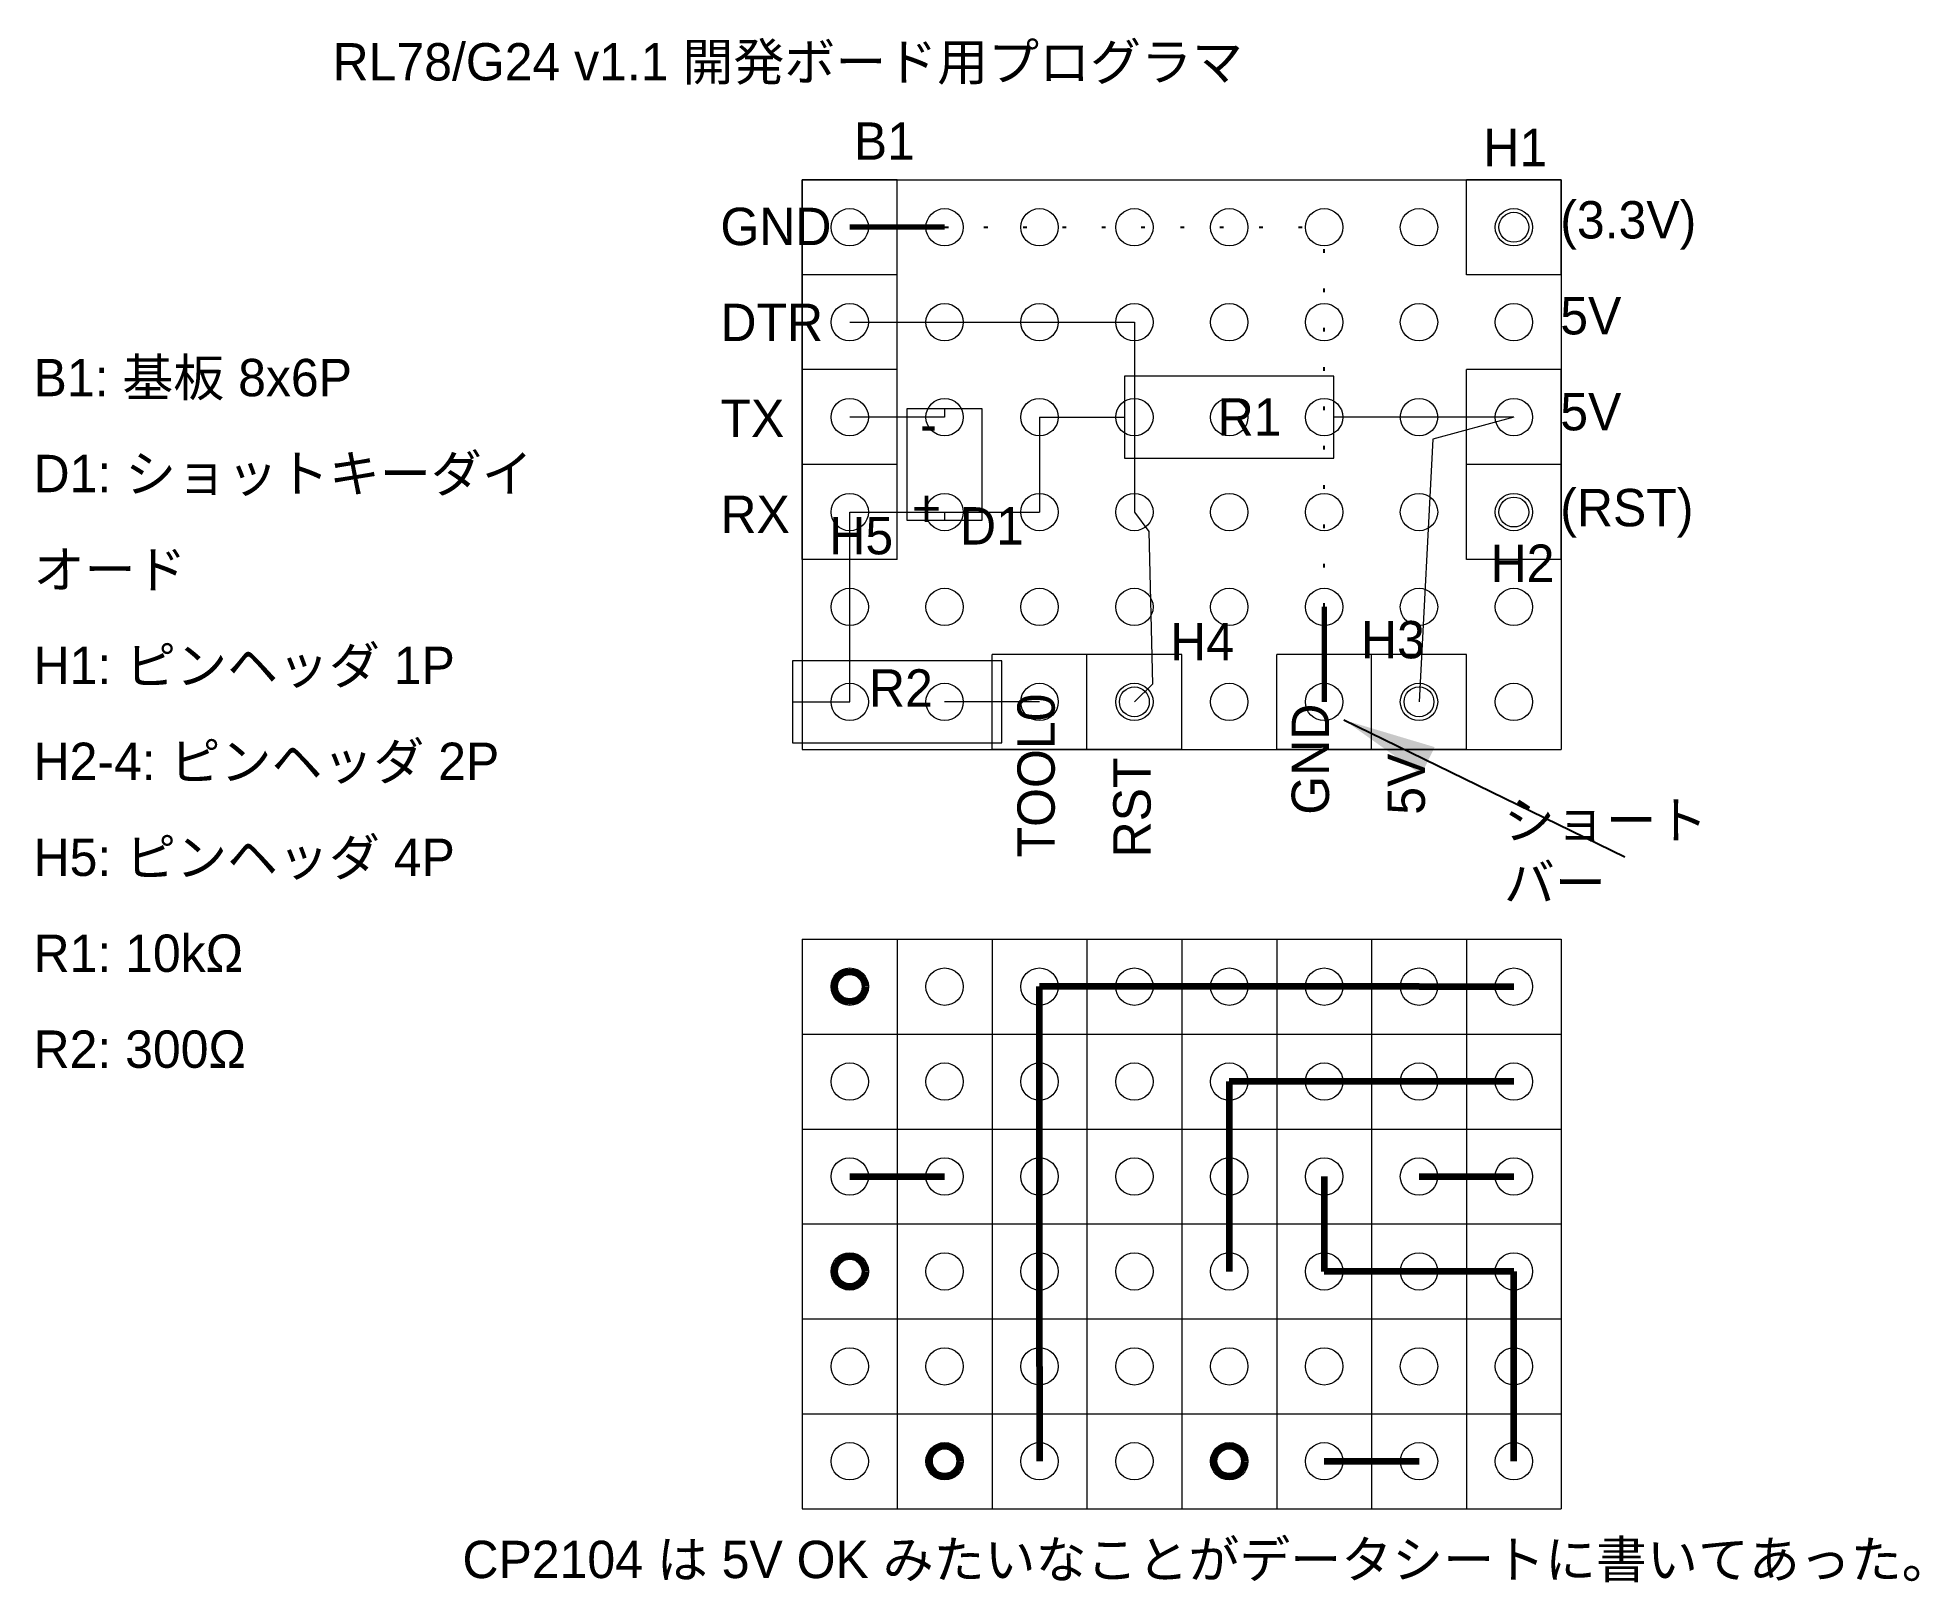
# Model space of a CAD drawing. Extents: x -29.4 to 21, y -28.6 to 12.7.
import ezdxf

# ---------------------------------------------------------------- set-up
doc = ezdxf.new("R2010")
doc.units = 0
doc.linetypes.add('DOTTINY', pattern=[0.9525, 0, -0.9525])
doc.layers.get('0').update_dxf_attribs({"linetype": 'CONTINUOUS', "lineweight": 9})
doc.layers.add('0_GND', color=7, linetype='CONTINUOUS', lineweight=15)
doc.layers.add('5V line', color=1, linetype='CONTINUOUS', lineweight=15)
for name, color, linetype, lineweight, true_color in [('0_wire', 92, 'CONTINUOUS', 15, 0x00c800), ('3.3V line', 40, 'CONTINUOUS', 15, 0xffaa00), ('diode', 212, 'CONTINUOUS', 15, 0xde00de), ('resister', 134, 'CONTINUOUS', 15, 0x00b1b1), ('socket_header', 56, 'CONTINUOUS', 15, 0x808000), ('universal_board', 253, 'CONTINUOUS', 15, 0xa0a0a4)]:
    doc.layers.add(name, color=color, linetype=linetype, lineweight=lineweight, true_color=true_color)
doc.styles.add('kst32b', font='kst32b')
doc.styles.add('unicode', font='unicode')
doc.dimstyles.get("Standard").update_dxf_attribs({"dimtxt": 2.5, "dimasz": 2.5, "dimexe": 1.25, "dimexo": 0.625, "dimtad": 0, "dimtoh": 1, "dimtxsty": 'Standard', "dimcen": 0.09, "dimadec": 0, "dimazin": 0, "dimtfac": 1, "dimtdec": 4, "dimtofl": 0, "dimtmove": 0, "dimatfit": 3, "dimfxl": 1, "dimtolj": 1, "dimtzin": 0, "dimarcsym": 0})

msp = doc.modelspace()

# ---------------------------------------------------------------- linework, layer by layer
at = {"layer": '0_GND', "linetype": 'CONTINUOUS', "lineweight": 70}
for p, q in [((-5.08, 7.62), (-7.62, 7.62)), ((5.08, -2.54), (5.08, -5.08))]:
    msp.add_line(p, q, dxfattribs=at)
at = {"layer": '0_GND', "linetype": 'DOTTINY', "lineweight": 25}
for p in [(-5.08, 7.62), (5.08, -2.54)]:
    msp.add_line(p, (5.08, 7.62), dxfattribs=at)
at = {"layer": '0_GND', "lineweight": 200}
for p, q in [((7.62, -12.7), (-2.54, -12.7)), ((-2.54, -22.86), (-2.54, -12.7)), ((7.62, -12.7), (10.16, -12.7)), ((-2.54, -22.86), (-2.54, -25.4))]:
    msp.add_line(p, q, dxfattribs=at)
at = {"layer": '0_wire'}
for p, q in [((-7.62, 5.08), (0, 5.08)), ((0, 5.08), (0, 0)), ((-5.08, 2.54), (-7.62, 2.54)), ((-2.54, 2.54), (-2.54, 0)), ((-7.62, 0), (-5.08, 0)), ((-7.62, -5.08), (-7.62, 0)), ((-5.08, 0), (-2.54, 0)), ((-2.54, -5.08), (-5.08, -5.08))]:
    msp.add_line(p, q, dxfattribs=at)
at = {"layer": '0_wire', "lineweight": 200}
for p, q in [((10.16, -15.24), (2.54, -15.24)), ((2.54, -15.24), (2.54, -20.32)), ((5.08, -17.78), (5.08, -20.32)), ((7.62, -17.78), (10.16, -17.78)), ((7.62, -20.32), (5.08, -20.32)), ((10.16, -20.32), (7.62, -20.32)), ((10.16, -25.4), (10.16, -20.32)), ((5.08, -25.4), (7.62, -25.4))]:
    msp.add_line(p, q, dxfattribs=at)
at = {"layer": '0_wire'}
for centre in [(10.16, 0), (0, -5.08)]:
    msp.add_circle(centre, 0.4, dxfattribs=at)
at = {"layer": '0_wire', "lineweight": 200}
for centre in [(-7.62, -20.32), (2.54, -25.4)]:
    msp.add_circle(centre, 0.4, dxfattribs=at)
at = {"layer": '3.3V line'}
msp.add_circle((10.16, 7.62), 0.4, dxfattribs=at)
at = {"layer": '3.3V line', "lineweight": 200}
msp.add_circle((-7.62, -12.7), 0.4, dxfattribs=at)
at = {"layer": '5V line'}
msp.add_line((10.16, 2.54), (7.62, 2.54), dxfattribs=at)
at = {"layer": '5V line', "lineweight": 200}
msp.add_line((-7.62, -17.78), (-5.08, -17.78), dxfattribs=at)
at = {"layer": '5V line'}
msp.add_circle((7.62, -5.08), 0.4, dxfattribs=at)
at = {"layer": '5V line', "lineweight": 200}
msp.add_circle((-5.08, -25.4), 0.4, dxfattribs=at)
at = {"layer": 'diode'}
for p, q in [((-6.08, 2.77), (-4.08, 2.77)), ((-6.08, -0.23), (-6.08, 2.77)), ((-5.08, 2.77), (-5.08, 2.54)), ((-4.08, 2.77), (-4.08, -0.23)), ((-5.08, 0), (-5.08, -0.23)), ((-4.08, -0.23), (-6.08, -0.23))]:
    msp.add_line(p, q, dxfattribs=at)
at = {"layer": 'resister'}
for p, q in [((5.34, 3.64), (-0.26, 3.64)), ((-0.26, 3.64), (-0.26, 1.44)), ((5.34, 1.44), (5.34, 3.64)), ((-2.54, 2.54), (-0.26, 2.54)), ((7.62, 2.54), (5.34, 2.54)), ((-0.26, 1.44), (5.34, 1.44)), ((-3.55, -3.98), (-9.15, -3.98)), ((-9.15, -3.98), (-9.15, -6.18)), ((-3.55, -6.18), (-3.55, -3.98)), ((-9.15, -5.08), (-7.62, -5.08)), ((-3.55, -5.08), (-5.08, -5.08)), ((-9.15, -6.18), (-3.55, -6.18))]:
    msp.add_line(p, q, dxfattribs=at)
for points in [[(10.16, 2.54), (7.99, 1.95), (7.62, -5.08)], [(0, 0), (0.387, -0.523), (0.484, -4.608), (0, -5.08)]]:
    msp.add_lwpolyline(points, dxfattribs=at)
at = {"layer": 'socket_header'}
for p, q in [((-8.89, 6.35), (-8.89, 8.89)), ((-6.35, 8.89), (-8.89, 8.89)), ((-6.35, 6.35), (-6.35, 8.89)), ((8.89, 6.35), (8.89, 8.89)), ((11.43, 8.89), (8.89, 8.89)), ((11.43, 6.35), (11.43, 8.89)), ((-6.35, 6.35), (-8.89, 6.35)), ((-8.89, 3.81), (-8.89, 6.35)), ((-6.35, 6.35), (-8.89, 6.35)), ((-6.35, 3.81), (-6.35, 6.35)), ((11.43, 6.35), (8.89, 6.35)), ((-6.35, 3.81), (-8.89, 3.81)), ((-8.89, 1.27), (-8.89, 3.81)), ((-6.35, 3.81), (-8.89, 3.81)), ((-6.35, 1.27), (-6.35, 3.81)), ((11.43, 3.81), (8.89, 3.81)), ((8.89, 1.27), (8.89, 3.81)), ((11.43, 1.27), (11.43, 3.81)), ((-6.35, 1.27), (-8.89, 1.27)), ((-8.89, -1.27), (-8.89, 1.27)), ((-6.35, 1.27), (-8.89, 1.27)), ((-6.35, -1.27), (-6.35, 1.27)), ((11.43, 1.27), (8.89, 1.27)), ((11.43, 1.27), (8.89, 1.27)), ((8.89, -1.27), (8.89, 1.27)), ((11.43, -1.27), (11.43, 1.27)), ((-6.35, -1.27), (-8.89, -1.27)), ((11.43, -1.27), (8.89, -1.27)), ((-3.81, -6.35), (-3.81, -3.81)), ((-1.27, -3.81), (-3.81, -3.81)), ((-1.27, -6.35), (-1.27, -3.81)), ((-1.27, -6.35), (-1.27, -3.81)), ((1.27, -3.81), (-1.27, -3.81)), ((1.27, -6.35), (1.27, -3.81)), ((3.81, -6.35), (3.81, -3.81)), ((6.35, -3.81), (3.81, -3.81)), ((6.35, -6.35), (6.35, -3.81)), ((6.35, -6.35), (6.35, -3.81)), ((8.89, -3.81), (6.35, -3.81)), ((8.89, -6.35), (8.89, -3.81)), ((-1.27, -6.35), (-3.81, -6.35)), ((1.27, -6.35), (-1.27, -6.35)), ((6.35, -6.35), (3.81, -6.35)), ((8.89, -6.35), (6.35, -6.35))]:
    msp.add_line(p, q, dxfattribs=at)
at = {"layer": 'universal_board'}
for p, q in [((-8.89, 8.89), (11.43, 8.89)), ((-8.89, 8.89), (-8.89, -6.35)), ((11.43, 8.89), (11.43, -6.35)), ((-8.89, -6.35), (11.43, -6.35)), ((-8.89, -11.43), (11.43, -11.43)), ((-8.89, -11.43), (-8.89, -26.67)), ((-6.35, -11.43), (-6.35, -26.67)), ((-3.81, -11.43), (-3.81, -26.67)), ((-1.27, -11.43), (-1.27, -26.67)), ((1.27, -11.43), (1.27, -26.67)), ((3.81, -11.43), (3.81, -26.67)), ((6.35, -11.43), (6.35, -26.67)), ((8.89, -11.43), (8.89, -26.67)), ((11.43, -11.43), (11.43, -26.67)), ((-8.89, -13.97), (11.43, -13.97)), ((-8.89, -16.51), (11.43, -16.51)), ((-8.89, -19.05), (11.43, -19.05)), ((-8.89, -21.59), (11.43, -21.59)), ((-8.89, -24.13), (11.43, -24.13)), ((-8.89, -26.67), (11.43, -26.67))]:
    msp.add_line(p, q, dxfattribs=at)
for centre in [(-7.62, 7.62), (-5.08, 7.62), (-2.54, 7.62), (0, 7.62), (2.54, 7.62), (5.08, 7.62), (7.62, 7.62), (10.16, 7.62), (-7.62, 5.08), (-5.08, 5.08), (-2.54, 5.08), (0, 5.08), (2.54, 5.08), (5.08, 5.08), (7.62, 5.08), (10.16, 5.08), (-7.62, 2.54), (-5.08, 2.54), (-2.54, 2.54), (0, 2.54), (2.54, 2.54), (5.08, 2.54), (7.62, 2.54), (10.16, 2.54), (-7.62, 0), (-5.08, 0), (-2.54, 0), (0, 0), (2.54, 0), (5.08, 0), (7.62, 0), (10.16, 0), (-7.62, -2.54), (-5.08, -2.54), (-2.54, -2.54), (0, -2.54), (2.54, -2.54), (5.08, -2.54), (7.62, -2.54), (10.16, -2.54), (-7.62, -5.08), (-5.08, -5.08), (-2.54, -5.08), (0, -5.08), (2.54, -5.08), (5.08, -5.08), (7.62, -5.08), (10.16, -5.08), (-7.62, -12.7), (-5.08, -12.7), (-2.54, -12.7), (0, -12.7), (2.54, -12.7), (5.08, -12.7), (7.62, -12.7), (10.16, -12.7), (-7.62, -15.24), (-5.08, -15.24), (-2.54, -15.24), (0, -15.24), (2.54, -15.24), (5.08, -15.24), (7.62, -15.24), (10.16, -15.24), (-7.62, -17.78), (-5.08, -17.78), (-2.54, -17.78), (0, -17.78), (2.54, -17.78), (5.08, -17.78), (7.62, -17.78), (10.16, -17.78), (-7.62, -20.32), (-5.08, -20.32), (-2.54, -20.32), (0, -20.32), (2.54, -20.32), (5.08, -20.32), (7.62, -20.32), (10.16, -20.32), (-7.62, -22.86), (-5.08, -22.86), (-2.54, -22.86), (0, -22.86), (2.54, -22.86), (5.08, -22.86), (7.62, -22.86), (10.16, -22.86), (-7.62, -25.4), (-5.08, -25.4), (-2.54, -25.4), (0, -25.4), (2.54, -25.4), (5.08, -25.4), (7.62, -25.4), (10.16, -25.4)]:
    msp.add_circle(centre, 0.5, dxfattribs=at)

# ---------------------------------------------------------------- texts
at = {"char_height": 1, "attachment_point": 4, "line_spacing_factor": 1.54, "style": 'kst32b'}
for s, insert, width in [('RL78/G24 v1.1 開発ボード用プログラマ', (-21.465, 11.99), 25.18556), ('B1: 基板 8x6P\\PD1: ショットキーダイオード\\PH1: ピンヘッダ 1P\\PH2-4: ピンヘッダ 2P\\PH5: ピンヘッダ 4P\\PR1: 10kΩ\\PR2: 300Ω', (-29.471, -5.394), 15.71667), ('CP2104 は 5V OK みたいなことがデータシートに書いてあった。', (-17.988, -28.083), 39.71222)]:
    msp.add_mtext(s, dxfattribs=dict(at, insert=insert, width=width))
at = {"insert": (9.892, -9.084), "char_height": 1, "width": 6.79333, "attachment_point": 4, "style": 'kst32b'}
msp.add_mtext('ショートバー', dxfattribs=at)
at = {"layer": 'diode', "style": 'kst32b'}
msp.add_text('D1', height=1, dxfattribs=at).set_placement((-4.668, -0.869))
at = {"layer": 'diode', "char_height": 1, "width": 0.44444, "attachment_point": 4, "rotation": 180, "line_spacing_factor": 1.54, "style": 'unicode'}
for s, insert in [('-', (-5.287, 2.119)), ('+', (-5.175, 0.07))]:
    msp.add_mtext(s, dxfattribs=dict(at, insert=insert))
at = {"layer": 'resister', "char_height": 1, "attachment_point": 4, "line_spacing_factor": 1.54, "style": 'kst32b'}
for s, insert, width in [('R1', (2.231, 2.542), 1.20222), ('R2', (-7.105, -4.708), 1.30667)]:
    msp.add_mtext(s, dxfattribs=dict(at, insert=insert, width=width))
at = {"layer": 'socket_header', "char_height": 1, "attachment_point": 4, "line_spacing_factor": 1.54, "style": 'kst32b'}
for s, insert, width in [('H1', (9.343, 9.755), 1.09778), ('GND\\PDTR\\PTX\\PRX', (-11.082, 3.792), 2.09111), ('(3.3V)\\P5V\\P5V\\P(RST)', (11.402, 3.819), 3.54222), ('H5', (-8.167, -0.639), 1.16667), ('H2', (9.536, -1.369), 1.20222), ('H4', (0.958, -3.468), 1.20222), ('H3', (6.068, -3.422), 1.16667)]:
    msp.add_mtext(s, dxfattribs=dict(at, insert=insert, width=width))
at = {"layer": 'socket_header', "char_height": 1, "attachment_point": 4, "rotation": 90, "line_spacing_factor": 1.54, "style": 'kst32b'}
for s, insert, width in [('TOOL0\\PRST', (-1.341, -9.242), 3.66), ('GND\\P5V', (6.001, -8.099), 2.02111)]:
    msp.add_mtext(s, dxfattribs=dict(at, insert=insert, width=width))
at = {"layer": 'universal_board', "insert": (-7.511, 9.926), "char_height": 1, "width": 1.20222, "attachment_point": 4, "line_spacing_factor": 1.54, "style": 'kst32b'}
msp.add_mtext('B1', dxfattribs=at)

# ---------------------------------------------------------------- leaders
msp.add_leader([(5.612, -5.564), (13.126, -9.226), (13.126, -9.226)], dimstyle='Standard')

doc.saveas('drawing.dxf')
